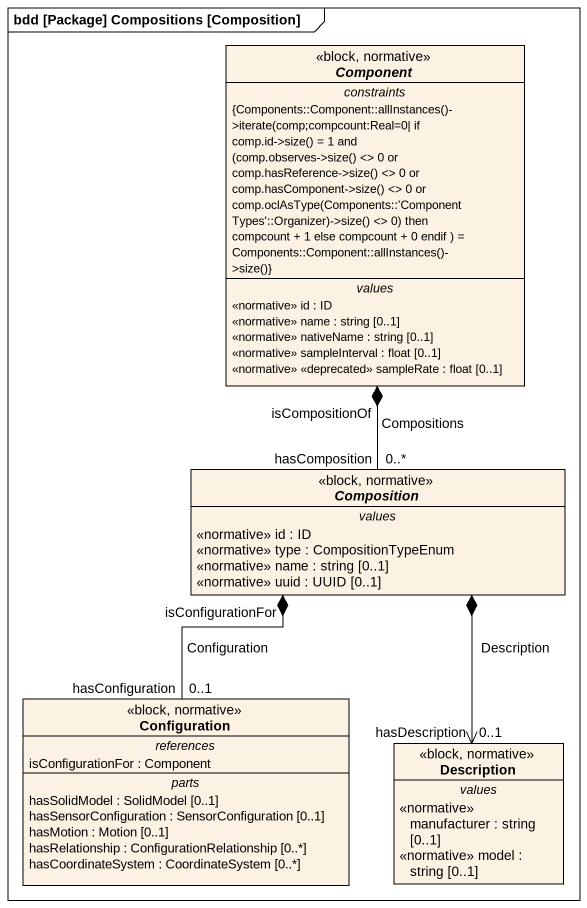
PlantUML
@startuml
mainframe bdd [Package] Compositions [Composition]
hide circle
hide empty members
abstract class "Component" as Component_ <<block, normative>> {
  -- constraints --
  {field} {Components::Component::allInstances()->iterate(comp;compcount:Real=0| if comp.id->size() = 1 and (comp.observes->size() <> 0 or comp.hasReference->size() <> 0 or comp.hasComponent->size() <> 0 or comp.oclAsType(Components::'Component Types'::Organizer)->size() <> 0) then compcount + 1 else compcount + 0 endif ) = Components::Component::allInstances()->size()}
  -- values --
  <<normative>> id : ID
  <<normative>> name : string [0..1]
  <<normative>> nativeName : string [0..1]
  <<normative>> sampleInterval : float [0..1]
  <<normative>> <<deprecated>> sampleRate : float [0..1]
}
abstract class Composition <<block, normative>> {
  -- values --
  <<normative>> id : ID
  <<normative>> type : CompositionTypeEnum
  <<normative>> name : string [0..1]
  <<normative>> uuid : UUID [0..1]
}
class Configuration <<block, normative>> {
  -- references --
  isConfigurationFor : Component
  -- parts --
  hasSolidModel : SolidModel [0..1]
  hasSensorConfiguration : SensorConfiguration [0..1]
  hasMotion : Motion [0..1]
  hasRelationship : ConfigurationRelationship [0..*]
  hasCoordinateSystem : CoordinateSystem [0..*]
}
class Description <<block, normative>> {
  -- values --
  <<normative>> manufacturer : string [0..1]
  <<normative>> model : string [0..1]
}
Component_ "isCompositionOf" *-- "hasComposition\n0..*" Composition : Compositions
Composition "isConfigurationFor" *-- "hasConfiguration\n0..1" Configuration : Configuration
Composition *--> "hasDescription\n0..1" Description : Description
@enduml
